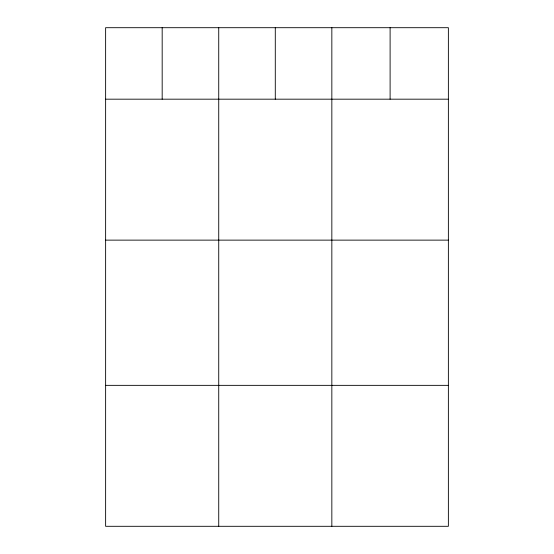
<?xml version="1.0" encoding="UTF-8"?>
<svg xmlns="http://www.w3.org/2000/svg" width="554" height="554" viewBox="0 0 554 554"><rect width="100%" height="100%" fill="white"/><g stroke="black" fill="none" stroke-linecap="round" stroke-linejoin="round"><path stroke-width="0.83" d="M448.373 99.18L448.373 526.3L105.627 526.3L105.627 27.7L448.373 27.7L448.373 99.18L105.627 99.18M105.627 240.131L448.373 240.131M105.627 385.349L448.373 385.349M390.106 27.7L390.106 99.18M331.839 27.7L331.839 526.3M275.29 27.7L275.29 99.18M218.733 27.7L218.733 526.3M162.177 27.7L162.177 99.18"/></g></svg>
